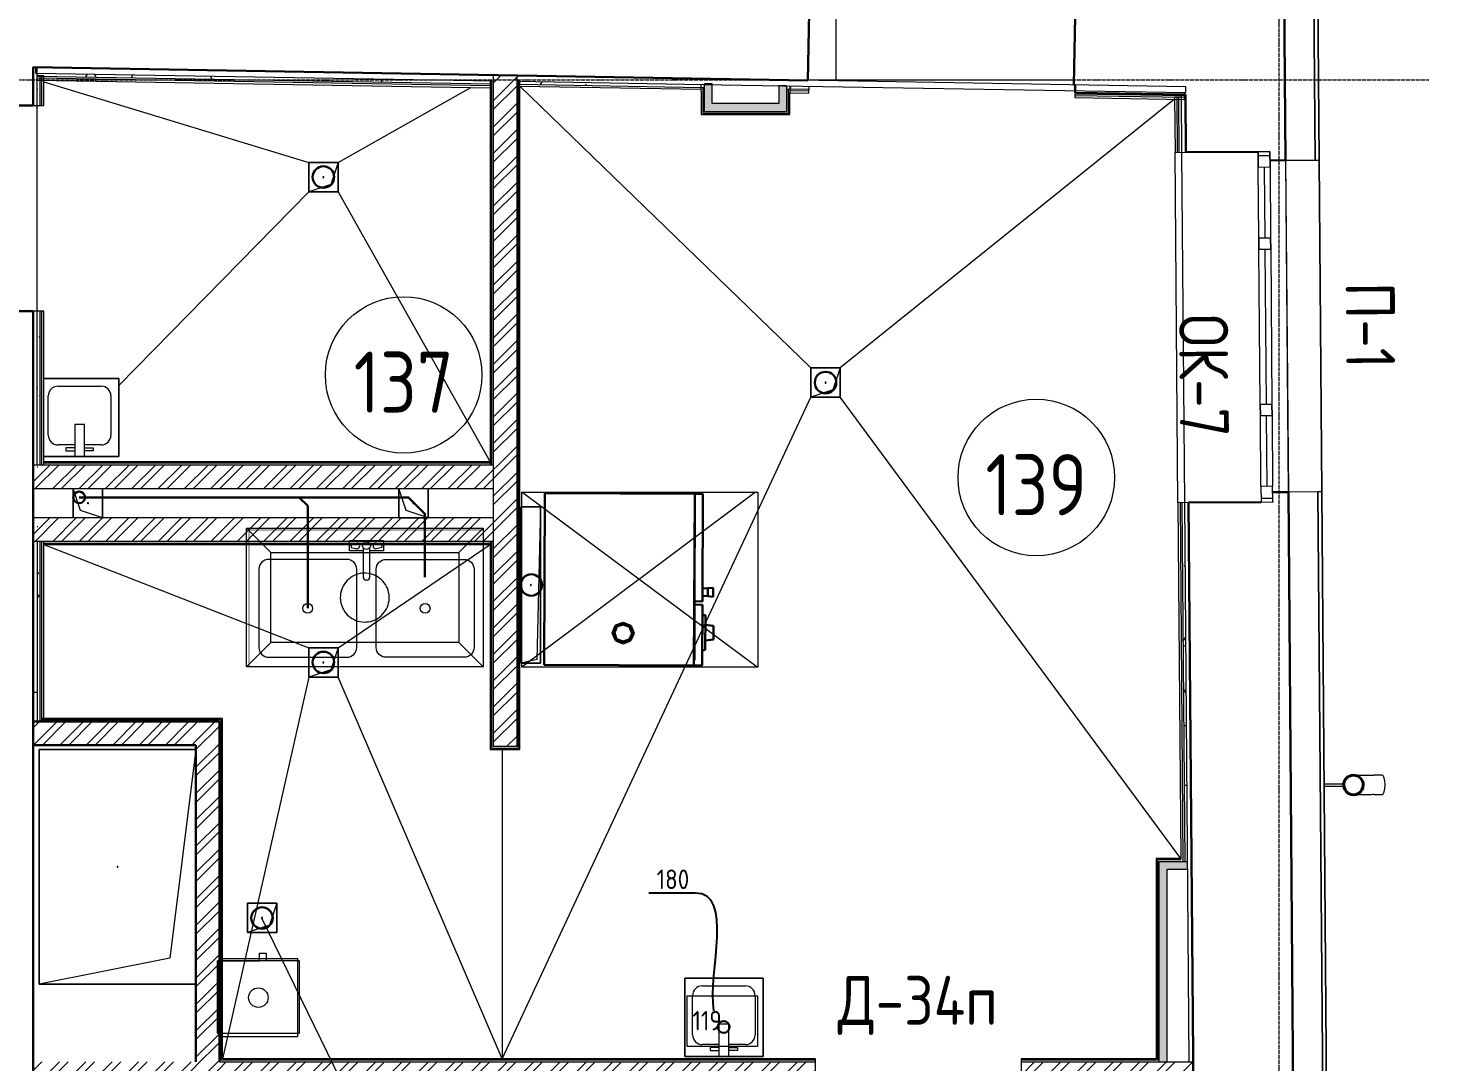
# Model space of a CAD drawing. Header units: millimetres. Extents: x -10178924 to 11692288, y -947381 to 58396.
# Drawn here: x 48955 to 56115, y -60342 to -55059 of the extents above; entities that cross this region are included whole.
import ezdxf
from ezdxf import colors
from ezdxf.entities.mleader import LeaderData, LeaderLine
from ezdxf.math import Vec2, Vec3

# ---------------------------------------------------------------- set-up
doc = ezdxf.new("R2010")
doc.units = ezdxf.units.MM
doc.linetypes.add('ADSK_Линия сетки', pattern=[25, 20, -2.5, 0, -2.5])
for name, color, linetype, lineweight in [('!К3', 30, 'Continuous', 30), ('_ Окна', 7, 'Continuous', 9), ('A-GENM', 13, 'Continuous', 18), ('Аннотация', 7, 'Continuous', 18), ('Выноски ВК', 7, 'Continuous', 0), ('ДОНМ_ТХ_(ОВ)', 190, 'Continuous', 20), ('Марки дверей', 7, 'Continuous', 20), ('Марки окон', 7, 'Continuous', 20), ('Обобщенные модели', 7, 'Continuous', 18), ('Оборудование', 7, 'Continuous', 18), ('Окна', 7, 'Continuous', 9), ('Оси', 253, 'Continuous', 9), ('Перекрытие', 7, 'Continuous', 18), ('Пищ_ОБорудование', 242, 'Continuous', 30), ('Пищ_Спец', 250, 'Continuous', 30), ('Сантехника', 7, 'Continuous', 18), ('Стены внутренние', 7, 'Continuous', 18), ('Стены наружные', 7, 'Continuous', 18), ('Стены несущие', 7, 'Continuous', 30), ('Стены отделка', 7, 'Continuous', 30), ('Стены штриховка', 7, 'Continuous', 9), ('ШТРИХОВКА', 252, 'Continuous', 15)]:
    doc.layers.add(name, color=color, linetype=linetype, lineweight=lineweight)
doc.layers.add('Линии', color=7, linetype='Continuous', lineweight=9, true_color=0x00a600)
doc.styles.add('GOST Common', font='GOST_Common.ttf', dxfattribs={"width": 0.9, "height": 350})
doc.styles.add('GOST Common_2', font='GOST_Common.ttf', dxfattribs={"width": 0.9, "height": 250})
doc.styles.add('PDF ISOCPEUR', font='isocpeur.ttf')
pattern_1 = [(45, (-32053.86, -66749.99), (-67.35192, 67.35192), []), (45, (-32008.96, -66749.99), (-67.35192, 67.35192), [])]
pattern_2 = [(0, (0, -66749.99), (406.4, 101.6), [33.528, -271.272, 33.528, -271.272, -1625.6]), (0, (0, -66749.99), (406.4, 101.6), [-609.6, 33.528, -576.072, 33.528, -271.272, -711.2]), (0, (0, -66749.99), (406.4, 101.6), [-1524, 33.528, -169.672, 33.528, -474.472]), (120, (152.4, -66699.19), (-291.18818, 301.15272), [33.528, -271.272, 33.528, -271.272, -1625.6]), (120, (152.4, -66699.19), (-291.18818, 301.15272), [-609.6, 33.528, -576.072, 33.528, -271.272, -711.2]), (120, (152.4, -66699.19), (-291.18818, 301.15272), [-1524, 33.528, -169.672, 33.528, -474.472]), (240, (203.2, -66495.99), (-115.21182, -402.75272), [33.528, -271.272, 33.528, -271.272, -1625.6]), (240, (203.2, -66495.99), (-115.21182, -402.75272), [-609.6, 33.528, -576.072, 33.528, -271.272, -711.2]), (240, (203.2, -66495.99), (-115.21182, -402.75272), [-1524, 33.528, -169.672, 33.528, -474.472])]

# ---------------------------------------------------------------- blocks, each defined once
blk = doc.blocks.new('оси')
at = {"layer": 'Оси', "linetype": 'ADSK_Линия сетки'}
for p, q in [((61850, -2196.5), (61850, 46378)), ((-3614.3, 38700), (62615.4, 38700))]:
    blk.add_line(p, q, dxfattribs=at)
blk = doc.blocks.new('GM_Отверстие прямоугольное _в плите_ - Отверстие-1400855-План 1-го этажа')
at = {"layer": 'Обобщенные модели'}
for p, q in [((-75, -75), (-75, 75)), ((-75, 75), (75, 75)), ((75, 75), (-75, 75)), ((-75, 75), (-75, -75)), ((-37.5, 37.5), (75, 75)), ((75, 75), (75, -75)), ((75, -75), (75, 75)), ((-75, -75), (-37.5, 37.5)), ((75, -75), (-75, -75)), ((-75, -75), (75, -75))]:
    blk.add_line(p, q, dxfattribs=at)
for start, end in [(360, 180), (180, 360), (60, 165), (300, 360), (195, 270)]:
    blk.add_arc((0, 0), 2.5, start, end, dxfattribs=at)
blk = doc.blocks.new('GM_Отверстие прямоугольное _в плите_ - Отверстие-V16-План 1-го этажа')
at = {"layer": 'Обобщенные модели'}
for p, q in [((-75, -75), (-75, 75)), ((-75, 75), (75, 75)), ((-37.5, 37.5), (75, 75)), ((75, 75), (75, -75)), ((-75, -75), (-37.5, 37.5)), ((75, -75), (-75, -75))]:
    blk.add_line(p, q, dxfattribs=at)
for start, end in [(360, 180), (180, 360), (60, 165), (300, 360), (195, 270)]:
    blk.add_arc((0, 0), 2.5, start, end, dxfattribs=at)
blk = doc.blocks.new('GM_Отверстие прямоугольное _в плите_ - Отверстие-V19-План 1-го этажа')
at = {"layer": 'Обобщенные модели'}
for p, q in [((-75, 75), (75, 75)), ((75, 75), (-75, 75)), ((-37.5, 37.5), (75, 75)), ((-75, -75), (-37.5, 37.5)), ((75, -75), (-75, -75)), ((-75, -75), (75, -75))]:
    blk.add_line(p, q, dxfattribs=at)
for start, end in [(360, 180), (180, 360), (60, 165), (300, 360), (195, 270)]:
    blk.add_arc((0, 0), 2.5, start, end, dxfattribs=at)
blk = doc.blocks.new('GM_Отверстие прямоугольное _в плите_ - Отверстие-7234819-План 1-го этажа')
at = {"layer": 'Обобщенные модели'}
for p, q in [((-400, -600), (-400, 600)), ((-400, 600), (400, 600)), ((400, 600), (-400, 600)), ((-400, 600), (-400, -600)), ((-266.7, 466.7), (400, 600)), ((400, 600), (400, -600)), ((400, -600), (400, 600)), ((-400, -600), (-266.7, 466.7)), ((400, -600), (-400, -600)), ((-400, -600), (400, -600))]:
    blk.add_line(p, q, dxfattribs=at)
for start, end in [(360, 180), (180, 360), (60, 165), (300, 360), (195, 270)]:
    blk.add_arc((0, 0), 2.5, start, end, dxfattribs=at)
blk = doc.blocks.new('GM_Отверстие прямоугольное _в плите_ - Отверстие-V23-План 1-го этажа')
at = {"layer": 'Обобщенные модели'}
for p, q in [((-75, -75), (-75, 75)), ((-75, 75), (74.7, 75)), ((74.7, 75), (-75, 75)), ((-75, 75), (-75, -75)), ((-37.5, 37.5), (74.7, 74.9)), ((-75, -75), (-37.5, 37.5)), ((74.7, -75), (-75, -75)), ((-75, -75), (74.7, -75))]:
    blk.add_line(p, q, dxfattribs=at)
for start, end in [(360, 180), (180, 360), (60, 165), (300, 360), (195, 270)]:
    blk.add_arc((0, 0), 2.5, start, end, dxfattribs=at)
blk = doc.blocks.new('Водосток - Тип 1 _карниз больше 490мм_-5169719-План 1-го этажа')
at = {"layer": 'Обобщенные модели'}
for p, q in [((75, 306.2), (75, 263.6)), ((175, 263.6), (175, 306.2)), ((120, 109.1), (120, 10.9)), ((130, 10.9), (130, 109.1))]:
    blk.add_line(p, q, dxfattribs=at)
at = {"layer": 'Обобщенные модели', "flags": 128}
for points in [[(75, 173), (75, 174.3), (75, 177), (75, 179.8), (75, 182.9), (75, 186.2), (75, 189.7), (75, 193.4), (75, 197.2), (75, 201.3), (75, 205.5), (75, 209.9), (75, 214.4), (75, 219.1), (75, 224), (75, 229), (75, 234.1), (75, 239.3), (75, 244.6), (75, 250.1), (75, 255.6), (75, 261.3), (75, 263.6)], [(175, 263.6), (175, 258), (175, 252.4), (175, 246.9), (175, 241.5), (175, 236.2), (175, 231.1), (175, 226), (175, 221.1), (175, 216.4), (175, 211.8), (175, 207.3), (175, 203), (175, 198.9), (175, 194.9), (175, 191.2), (175, 187.6), (175, 184.3), (175, 181.1), (175, 178.1), (175, 175.4), (175, 173)]]:
    blk.add_lwpolyline(points, dxfattribs=at)
at = {"layer": 'Обобщенные модели'}
for start, end in [(90, 270), (270, 90)]:
    blk.add_arc((125, 160), 52, start, end, dxfattribs=at)
at = {"layer": 'Обобщенные модели', "lineweight": 40}
for start, end in [(90, 270), (270, 90)]:
    blk.add_arc((125, 160), 50, start, end, dxfattribs=at)
at = {"layer": 'Обобщенные модели'}
for start_param, end_param in [(4.712389, 6.283185), (3.141593, 4.712389)]:
    blk.add_ellipse((125, 306.2), major_axis=(-50, 0), ratio=0.309017, start_param=start_param, end_param=end_param, dxfattribs=at)
blk = doc.blocks.new('окно трехпол с фрамугой - 1750-2320_h___нов_-4200170-План 1-го этажа')
at = {"layer": '_ Окна', "lineweight": 18}
for p, q in [((-895, 115), (-895, 175)), ((-895, 175), (-815, 175)), ((-815, 175), (-815, 115)), ((-455, 115), (-455, 175)), ((-455, 175), (-395, 175)), ((-395, 175), (-395, 115)), ((395, 115), (395, 175)), ((395, 175), (455, 175)), ((455, 175), (455, 115)), ((815, 175), (815, 115)), ((895, 175), (815, 175)), ((895, 115), (895, 175)), ((-815, 115), (-895, 115)), ((-395, 115), (-455, 115)), ((455, 115), (395, 115)), ((815, 115), (895, 115))]:
    blk.add_line(p, q, dxfattribs=at)
at = {"layer": '_ Окна'}
for p, q in [((-875, 115), (-875, 175)), ((-815, 145), (-455, 145)), ((-395, 145), (395, 145)), ((455, 145), (815, 145)), ((875, 115), (875, 175))]:
    blk.add_line(p, q, dxfattribs=at)
at = {"layer": 'Окна'}
for p, q in [((-895, 175), (-895, 115)), ((-815, 175), (-895, 175)), ((-815, 175), (-455, 175)), ((-395, 175), (-455, 175)), ((-395, 175), (395, 175)), ((455, 175), (395, 175)), ((455, 175), (815, 175)), ((895, 175), (815, 175)), ((895, 115), (895, 175)), ((-895, 115), (-815, 115)), ((-455, 115), (-815, 115)), ((-455, 115), (-395, 115)), ((395, 115), (-395, 115)), ((395, 115), (455, 115)), ((815, 115), (455, 115)), ((815, 115), (895, 115))]:
    blk.add_line(p, q, dxfattribs=at)
blk = doc.blocks.new('SND_2D_Раковина - 400х400-V72-План 1-го этажа')
at = {"layer": 'Сантехника'}
for p, q in [((200, 180), (-200, 180)), ((-200, 180), (-200, -220)), ((-200, -220), (-200, 180)), ((-200, 180), (200, 180)), ((-70, 150), (-25, 150)), ((-70, 135), (-70, 150)), ((-25, 180), (-25, 15)), ((25, 15), (25, 180)), ((70, 150), (25, 150)), ((70, 135), (70, 150)), ((200, -220), (200, 180)), ((200, 180), (200, -220)), ((-110, 120), (-25, 120)), ((-25, 135), (-70, 135)), ((25, 135), (70, 135)), ((25, 120), (110, 120)), ((-160, -130), (-160, 70)), ((-25, 15), (25, 15)), ((160, 70), (160, -130)), ((110, -180), (-110, -180)), ((-200, -220), (200, -220)), ((200, -220), (-200, -220))]:
    blk.add_line(p, q, dxfattribs=at)
for centre, start, end in [((-110, 70), 90, 180), ((110, 70), 0, 90), ((-110, -130), 180, 270), ((110, -130), 270, 0)]:
    blk.add_arc(centre, 50, start, end, dxfattribs=at)
blk = doc.blocks.new('SND_2D_Раковина - 400х400-V73-План 1-го этажа')
at = {"layer": 'Сантехника'}
for p, q in [((182.4, 180), (-200, 180)), ((-200, 180), (-200, -220)), ((-200, -220), (-200, 180)), ((-200, 180), (182.4, 180)), ((-70, 150), (-25, 150)), ((-70, 135), (-70, 150)), ((-25, 180), (-25, 15)), ((25, 15), (25, 180)), ((70, 150), (25, 150)), ((70, 135), (70, 150)), ((-110, 120), (-25, 120)), ((-25, 135), (-70, 135)), ((25, 135), (70, 135)), ((25, 120), (110, 120)), ((-160, -130), (-160, 70)), ((-25, 15), (25, 15)), ((160, 70), (160, -130)), ((110, -180), (-110, -180)), ((-200, -220), (182.4, -220)), ((182.4, -220), (-200, -220))]:
    blk.add_line(p, q, dxfattribs=at)
for centre, start, end in [((-110, 70), 90, 180), ((110, 70), 0, 90), ((-110, -130), 180, 270), ((110, -130), 270, 0)]:
    blk.add_arc(centre, 50, start, end, dxfattribs=at)
blk = doc.blocks.new('GM_Отверстие прямоугольное _в плите_ - Отверстие-6089194-План 1-го этажа')
at = {"layer": 'Обобщенные модели'}
for p, q in [((-50, -400), (-50, 400)), ((-50, 400), (50, 400)), ((50, 400), (-50, 400)), ((-50, 400), (-50, -400)), ((-50, -400), (-30, 380)), ((-30, 380), (50, 400)), ((50, 400), (50, -400)), ((50, -400), (50, 400)), ((50, -400), (-50, -400)), ((-50, -400), (50, -400))]:
    blk.add_line(p, q, dxfattribs=at)
for start, end in [(360, 180), (180, 360), (60, 165), (300, 360), (195, 270)]:
    blk.add_arc((0, 0), 2.5, start, end, dxfattribs=at)
blk = doc.blocks.new('1 этаж')
at = {"layer": 'Стены внутренние', "lineweight": 9}
h = blk.add_hatch(dxfattribs=at)
h.set_pattern_fill('FP_12', color=256, style=0, pattern_type=2)
h.set_pattern_definition(pattern_2)
h.paths.add_polyline_path([(51286.4, -30225.1), (51286.6, -30210.1), (49000.9, -30171.4), (49000.9, -30186.4), (51252.1, -30224.5)])
h = blk.add_hatch(dxfattribs=at)
h.set_pattern_fill('FP_12', color=256, style=0, pattern_type=2)
h.set_pattern_definition(pattern_2)
h.paths.add_polyline_path([(49000.9, -32244.2), (49008.4, -32244.2), (49008.4, -32237.8), (49015.9, -32237.8), (49015.9, -31387), (49000.9, -31387), (49000.9, -32237.8)])
h.paths.add_polyline_path([(49015.9, -30337), (49015.9, -30206.7), (49000.9, -30206.4), (49000.9, -30337)])
h = blk.add_hatch(dxfattribs=at)
h.set_pattern_fill('FP_12', color=256, style=0, pattern_type=2)
h.set_pattern_definition(pattern_2)
h.paths.add_polyline_path([(52395.9, -30243.9), (52395.9, -30228.9), (51466.7, -30213.1), (51466.4, -30228.1), (52375.6, -30243.5)])
at = {"layer": 'Стены внутренние'}
for points in [[(52411.8, -30326.4), (52451.8, -30326.4), (52451.8, -30229.8), (52411.8, -30229.1), (52411.8, -30253.6)], [(52831.8, -30326.4), (52831.8, -30236.2), (52791.8, -30235.5), (52791.8, -30326.4), (52823.5, -30326.4)], [(52507.3, -30366.4), (52831.8, -30366.4), (52831.8, -30326.4), (52411.8, -30326.4), (52411.8, -30366.4), (52501.6, -30366.4)], [(54776.3, -35223.7), (54776.3, -34199.2), (54736.3, -34199.2), (54736.3, -35223.7)], [(54776.3, -34239.2), (54881.8, -34239.2), (54881.5, -34199.2), (54776.3, -34199.2)]]:
    blk.add_hatch(color=256, dxfattribs=at).paths.add_polyline_path(points)
at = {"layer": 'Стены внутренние', "lineweight": 9}
h = blk.add_hatch(dxfattribs=at)
h.set_pattern_fill('FP_12', color=256, style=0, pattern_type=2)
h.set_pattern_definition(pattern_2)
h.paths.add_polyline_path([(54865.9, -30285.6), (54865.9, -30280.9), (54306.5, -30270.7), (54307.1, -30276.2), (54863.5, -30285.6)])
h.paths.add_polyline_path([(52946.2, -30253.2), (52946.4, -30238.2), (52847.7, -30236.5), (52847.7, -30251.5), (52903.4, -30252.4)])
h = blk.add_hatch(dxfattribs=at)
h.set_pattern_fill('FP_12', color=256, style=0, pattern_type=2)
h.set_pattern_definition(pattern_2)
h.paths.add_polyline_path([(54866.4, -34191.3), (54881.4, -34191.2), (54866.7, -32365.8), (54851.7, -32366.6), (54866.1, -34147.7)])
h.paths.add_polyline_path([(54837.2, -30575.9), (54852.2, -30575.7), (54849.4, -30305.4), (54835, -30305.6), (54837.2, -30575.8)])
h = blk.add_hatch(dxfattribs=at)
h.set_pattern_fill('FP_12', color=256, style=0, pattern_type=2)
h.set_pattern_definition(pattern_2)
h.paths.add_polyline_path([(49000.9, -33564.4), (49006.9, -33564.4), (49015.9, -33504.4), (49015.9, -32492.7), (49008.4, -32492.7), (49008.4, -32483.7), (49000.9, -32483.7), (49000.9, -33526.1)])
at = {"layer": 'Стены штриховка'}
h = blk.add_hatch(dxfattribs=at)
h.set_pattern_fill('ANSI32', color=256, scale=10)
h.set_pattern_definition(pattern_1)
h.paths.add_polyline_path([(51452.5, -30182.9), (51332.5, -30180.9), (51332.5, -33611.6), (51452.5, -33611.6)])
h.paths.add_polyline_path([(51332.5, -32186.1), (51325.6, -32173.7), (48980.9, -32173.7), (48980.9, -32293.7), (51332.5, -32293.7)])
h.paths.add_polyline_path([(51332.5, -32443.7), (48980.9, -32443.7), (48980.9, -32563.7), (51332.5, -32563.7)])
h = blk.add_hatch(dxfattribs=at)
h.set_pattern_fill('ANSI32', color=256, scale=10)
h.set_pattern_definition(pattern_1)
h.paths.add_polyline_path([(49208.8, -33604.4), (49813, -33604.4), (49812.3, -33484.4), (48980.9, -33484.4), (48980.9, -33604.4), (49012.3, -33604.4)])
h = blk.add_hatch(dxfattribs=at)
h.set_pattern_fill('ANSI32', color=256, scale=10)
h.set_pattern_definition(pattern_1)
h.paths.add_polyline_path([(52980.2, -35223.7), (49933.5, -35223.7), (49933.5, -35343.7), (52980.2, -35343.7)])
h.paths.add_polyline_path([(54909.8, -35223.7), (54030.2, -35223.7), (54030.2, -35343.7), (54910.6, -35343.7)])
h.paths.add_polyline_path([(49813, -35343.7), (49933, -35343.7), (49933, -33484.4), (49813, -33484.4), (49813, -35223.7)])
h = blk.add_hatch(dxfattribs=at)
h.set_pattern_fill('ANSI32', color=256, scale=10)
h.set_pattern_definition(pattern_1)
h.paths.add_polyline_path([(49208.8, -35343.7), (49813, -35343.7), (49812.3, -35223.7), (48980.9, -35223.7), (48980.9, -35343.7)])
at = {"layer": 'Линии', "color": 7}
for centre in [(50874.4, -31713.3), (54108, -32237.1)]:
    blk.add_circle(centre, 400, dxfattribs=at)
at = {"layer": 'Перекрытие'}
for p, q in [((53083, -29504.1), (53083, -30210.5)), ((49035.9, -30215.6), (50389.4, -30627.3)), ((52940.7, -30205), (54300.9, -30205)), ((50539.4, -30627.3), (51217.7, -30243.9)), ((52955.9, -31677.3), (51468.4, -30237.2)), ((49000.9, -31387), (49000.9, -30337)), ((54815, -30304), (53105.9, -31677.3)), ((50539.4, -30627.3), (50389.4, -30627.3)), ((50389.4, -30627.3), (50389.4, -30777.3)), ((50539.4, -30777.3), (50539.4, -30627.3)), ((50389.4, -30777.3), (49418.3, -31767.8)), ((50389.4, -30777.3), (50539.4, -30777.3)), ((50539.4, -30777.3), (51316.6, -32157.8)), ((51377.5, -35207.8), (52955.9, -31827.3)), ((54846.4, -34183.3), (53105.9, -31827.3)), ((49035.9, -32579.6), (50389.4, -33107.3)), ((50539.4, -33107.3), (51316.6, -32579.6)), ((50539.4, -33107.3), (50389.4, -33107.3)), ((50389.4, -33107.3), (50389.4, -33257.3)), ((50539.4, -33257.3), (50539.4, -33107.3)), ((50389.4, -33257.3), (49948.9, -35207.8)), ((50389.4, -33257.3), (50539.4, -33257.3)), ((51377.5, -35207.8), (50539.4, -33257.3)), ((51377.5, -33627.5), (51377.5, -35207.8))]:
    blk.add_line(p, q, dxfattribs=at)
at = {"layer": 'Стены внутренние'}
for p, q in [((54831.7, -32366), (54817.2, -30576.1)), ((54866.7, -32365.8), (54852.2, -30575.8)), ((55382.5, -30616.5), (55396.2, -32311.5))]:
    blk.add_line(p, q, dxfattribs=at)
at = {"layer": 'Стены наружные'}
for p, q in [((55396.9, -32311.5), (55383.2, -30616.5)), ((55553.2, -30615.1), (55566.9, -32310.1)), ((55566.9, -32310.1), (55553.2, -30615.1)), ((55554.2, -30615.1), (55567.9, -32310.1))]:
    blk.add_line(p, q, dxfattribs=at)
at = {"layer": 'Стены несущие'}
for p, q in [((55382.5, -30616.5), (55323, -23251.2)), ((52940.7, -30208.1), (52948.9, -29723.1)), ((54307.9, -29791.1), (54300.5, -30231.1)), ((48980.9, -30141.1), (48980.9, -30337)), ((48980.9, -30141.1), (52940.7, -30208.1)), ((54300.5, -30231.1), (54307.1, -30231.2)), ((54307.1, -30231.2), (54306.4, -30271.5)), ((54306.4, -30271.5), (54869.8, -30281)), ((54872.2, -30575.7), (54869.8, -30281)), ((48470.9, -30337), (48980.9, -30337)), ((54872.2, -30575.7), (55242.2, -30572.7)), ((55302.5, -30617.2), (55382.5, -30616.5)), ((48980.9, -31387), (48470.9, -31387)), ((48980.9, -35795), (48980.9, -31387)), ((55256.6, -32362.6), (54886.7, -32365.6)), ((55396.2, -32311.5), (55316.2, -32312.1)), ((55316.6, -32363.1), (55316.6, -32362.1)), ((55423.6, -35700), (55396.2, -32311.5)), ((54913.4, -35674.1), (54886.7, -32365.6)), ((48980.9, -33484.4), (49933, -33484.4)), ((49933, -33484.4), (49933, -35223.7)), ((48980.9, -33604.4), (49813, -33604.4)), ((49813, -33604.4), (49813, -35223.7))]:
    blk.add_line(p, q, dxfattribs=at)
at = {"layer": 'Стены отделка', "lineweight": 9}
for p, q in [((55323.7, -23251.2), (55383.2, -30616.5)), ((55553.2, -30615.1), (55519.9, -26489.9)), ((55520, -26489.9), (55553.2, -30615.1)), ((55554.2, -30615.1), (55521, -26489.9)), ((49000.9, -30141.1), (48980.9, -30141.1)), ((48993, -30141.3), (48992.5, -30171.3)), ((52501.6, -30200.6), (48993, -30141.3)), ((49000.9, -30184.2), (49000.9, -30141.1)), ((48992.5, -30171.3), (51332.5, -30210.9)), ((49000.9, -30171.4), (49000.3, -30206.4)), ((49000.3, -30206.4), (51316.6, -30245.6)), ((49035.9, -30184.2), (49000.9, -30184.2)), ((49035.9, -30337), (49035.9, -30184.2)), ((51316.6, -30210.4), (51316.6, -32173.7)), ((51332.5, -30180.4), (51332.5, -33611.6)), ((51452.5, -30182.9), (51452.5, -33611.6)), ((51452.5, -30212.9), (52501.1, -30230.6)), ((51468.4, -30212.9), (51452.5, -30212.9)), ((51468.4, -33627.5), (51468.4, -30212.9)), ((54872.2, -30240.7), (52501.6, -30200.6)), ((52395.9, -30246.5), (52395.9, -30228.9)), ((52411.8, -30246.5), (52395.9, -30246.5)), ((52395.9, -30263.9), (52395.9, -30382.3)), ((52451.8, -30225.7), (52411.8, -30225.7)), ((52411.8, -30366.4), (52411.8, -30225.7)), ((52451.8, -30326.4), (52451.8, -30225.7)), ((52501.1, -30230.6), (54871.7, -30270.7)), ((52791.8, -30235.5), (52791.8, -30326.4)), ((52831.8, -30235.5), (52791.8, -30235.5)), ((52831.8, -30235.5), (52831.8, -30366.4)), ((52847.7, -30253.9), (52831.8, -30253.9)), ((52847.7, -30236.5), (52847.7, -30253.9)), ((52847.7, -30271.5), (52945.9, -30273.2)), ((52847.7, -30382.3), (52847.7, -30271.5)), ((52945.9, -30273.2), (52946.4, -30238.2)), ((54306.3, -30261.2), (54305.7, -30296.2)), ((54869.8, -30281.3), (54849.8, -30281.4)), ((54852.2, -30575.8), (54849.8, -30281.4)), ((54865.6, -30305.6), (54866.2, -30270.6)), ((54871.7, -30270.7), (54872.2, -30240.7)), ((48980.9, -30337), (49035.9, -30337)), ((52791.8, -30326.4), (52451.8, -30326.4)), ((54305.7, -30296.2), (54865.6, -30305.6)), ((54849.9, -30293.5), (54814.9, -30293.8)), ((54814.9, -30293.8), (54817.2, -30576.1)), ((52395.9, -30382.3), (52847.7, -30382.3)), ((52411.8, -30366.4), (52831.8, -30366.4)), ((54817.2, -30576.1), (54872.2, -30575.7)), ((55383.2, -30616.5), (55533.2, -30615.3)), ((55533.2, -30615.3), (55553.2, -30615.1)), ((55553.2, -30615.1), (55554.2, -30615.1)), ((49035.9, -31387), (48980.9, -31387)), ((49035.9, -32173.7), (49035.9, -31387)), ((51332.5, -32173.7), (48980.9, -32173.7)), ((51316.6, -32157.8), (49035.9, -32157.8)), ((48980.9, -32293.7), (51332.5, -32293.7)), ((55546.9, -32310.3), (55396.9, -32311.5)), ((55396.9, -32311.5), (55424.4, -35700)), ((55566.9, -32310.1), (55546.9, -32310.3)), ((55546.9, -32310.3), (55547, -32311.3)), ((55594.3, -35698.6), (55566.9, -32310.1)), ((55567.9, -32310.1), (55566.9, -32310.1)), ((55566.9, -32310.1), (55594.3, -35698.6)), ((55595.3, -35698.6), (55567.9, -32310.1)), ((54886.7, -32365.6), (54831.7, -32366)), ((54831.7, -32366), (54846.4, -34183.3)), ((54889.8, -35223.7), (54866.7, -32365.8)), ((51332.5, -32443.7), (48980.9, -32443.7)), ((51332.5, -32563.7), (48980.9, -32563.7)), ((49000.9, -32563.7), (49000.9, -33484.4)), ((49035.9, -33468.5), (49035.9, -32563.7)), ((49035.9, -32579.6), (51316.6, -32579.6)), ((51316.6, -32563.7), (51316.6, -33627.5)), ((48980.9, -33333.3), (49000.9, -33333.3)), ((49948.9, -33468.5), (49024.9, -33468.5)), ((49948.9, -35207.8), (49948.9, -33468.5)), ((51316.6, -33627.5), (51468.4, -33627.5)), ((51452.5, -33611.6), (51332.5, -33611.6)), ((54720.4, -34183.3), (54720.4, -35207.8)), ((54846.4, -34183.3), (54720.4, -34183.3)), ((54736.3, -35223.7), (54736.3, -34199.2)), ((54736.3, -34199.2), (54881.5, -34199.2)), ((54776.3, -35223.7), (54776.3, -34239.2)), ((54776.3, -34239.2), (54881.8, -34239.2)), ((52980.2, -35207.8), (49948.9, -35207.8)), ((52980.2, -35358.7), (52980.2, -35207.8)), ((54720.4, -35207.8), (54030.2, -35207.8)), ((54030.2, -35207.8), (54030.2, -35358.7))]:
    blk.add_line(p, q, dxfattribs=at)
at = {"layer": 'Стены штриховка'}
for p, q in [((55533.2, -30615.3), (55473.7, -23251.2)), ((55499.7, -26469.9), (55533.2, -30615.3)), ((49000.5, -30195.4), (51316.6, -30234.6)), ((49000.6, -30186.4), (51316.6, -30225.6)), ((49000.9, -30337), (49000.9, -30184.2)), ((49015.9, -30337), (49015.9, -30184.2)), ((49024.9, -30337), (49024.9, -30184.2)), ((51323.5, -30210.4), (51323.5, -32173.7)), ((51461.5, -33620.6), (51461.5, -30212.9)), ((51466.3, -30237.1), (52395.9, -30252.9)), ((51466.4, -30228.1), (52395.9, -30243.9)), ((52395.9, -30263.9), (52395.9, -30246.5)), ((52402.8, -30246.5), (52402.8, -30375.4)), ((52840.8, -30375.4), (52840.8, -30253.9)), ((52847.7, -30251.5), (52946.2, -30253.2)), ((52847.7, -30253.9), (52847.7, -30271.5)), ((52847.7, -30260.5), (52946, -30262.2)), ((54305.8, -30285.2), (54865.8, -30294.6)), ((54306, -30276.2), (54865.9, -30285.6)), ((54825.9, -30293.7), (54828.2, -30576)), ((54834.9, -30293.6), (54837.2, -30575.9)), ((52402.8, -30375.4), (52840.8, -30375.4)), ((49000.9, -32173.7), (49000.9, -31387)), ((49015.9, -32173.7), (49015.9, -31387)), ((49024.9, -32173.7), (49024.9, -31387)), ((51316.6, -32164.7), (49035.9, -32164.7)), ((55574.2, -35674.7), (55546.9, -32310.3)), ((55547, -32311.3), (55574.3, -35698.7)), ((54842.7, -32365.9), (54857.5, -34199.2)), ((54851.7, -32365.9), (54866.5, -34199.2)), ((49015.9, -33484.4), (49015.9, -32563.7)), ((49024.9, -33484.4), (49024.9, -32563.7)), ((49035.9, -32572.7), (51316.6, -32572.7)), ((51323.5, -32563.7), (51323.5, -33620.6)), ((49942, -33475.4), (49024.9, -33475.4)), ((49942, -35214.7), (49942, -33475.4)), ((51323.5, -33620.6), (51461.5, -33620.6)), ((54727.3, -34190.2), (54727.3, -35214.7)), ((54846.4, -34190.2), (54727.3, -34190.2)), ((54846.4, -34190.2), (54846.4, -34183.3)), ((49933, -35223.7), (52980.2, -35223.7)), ((52980.2, -35214.7), (49942, -35214.7)), ((54727.3, -35214.7), (54030.2, -35214.7)), ((54030.2, -35223.7), (54909.8, -35223.7))]:
    blk.add_line(p, q, dxfattribs=at)
blk.add_blockref('оси', (-6500.4, -68905))
at = {"layer": 'Обобщенные модели'}
for name, p, rotation in [('GM_Отверстие прямоугольное _в плите_ - Отверстие-V16-План 1-го этажа', (50464.4, -30702.3), 180), ('GM_Отверстие прямоугольное _в плите_ - Отверстие-1400855-План 1-го этажа', (53030.9, -31752.3), 180), ('GM_Отверстие прямоугольное _в плите_ - Отверстие-V19-План 1-го этажа', (49260.9, -32368.7), 90), ('GM_Отверстие прямоугольное _в плите_ - Отверстие-V23-План 1-го этажа', (50924.4, -32368.4), 90), ('GM_Отверстие прямоугольное _в плите_ - Отверстие-6089194-План 1-го этажа', (51524.6, -32786.7), 180), ('GM_Отверстие прямоугольное _в плите_ - Отверстие-V16-План 1-го этажа', (50464.4, -33182.3), 180), ('GM_Отверстие прямоугольное _в плите_ - Отверстие-7234819-План 1-го этажа', (49412.3, -34226.6), 180), ('Водосток - Тип 1 _карниз больше 490мм_-5169719-План 1-го этажа', (55568.1, -33684.9), 270.4633818725631)]:
    blk.add_blockref(name, p, dxfattribs=dict(at, rotation=rotation))
at = {"layer": 'Окна', "rotation": 270.4633818725635}
blk.add_blockref('окно трехпол с фрамугой - 1750-2320_h___нов_-4200170-План 1-го этажа', (55134.4, -31468.6), dxfattribs=at)
at = {"layer": 'Сантехника', "rotation": 180}
for name, p in [('SND_2D_Раковина - 400х400-V73-План 1-го этажа', (49218.3, -31950.6)), ('SND_2D_Раковина - 400х400-V72-План 1-го этажа', (52511.2, -35014.9))]:
    blk.add_blockref(name, p, dxfattribs=at)
at = {"layer": 'Аннотация', "lineweight": 9, "char_height": 312.5, "width": 520.211, "attachment_point": 5, "line_spacing_factor": 1.022766, "style": 'GOST Common'}
for s, insert in [('137', (50874.4, -31750.2)), ('139', (54108, -32274))]:
    blk.add_mtext(s, dxfattribs=dict(at, insert=insert))
at = {"layer": 'Марки дверей', "lineweight": 9, "insert": (53501.8, -34934.7), "char_height": 250, "width": 869.4, "attachment_point": 5, "line_spacing_factor": 1.022766, "style": 'GOST Common_2'}
blk.add_mtext('\\pxqc,t1.8,3.6,5.4,7.2,9,10.8,12.6,14.4,16.2,18,19.8,21.6,23.4,25.2,27,28.8,30.6,32.4,34.2,36,37.8,39.6,41.4,43.2,45,46.8,48.6,50.4,52.2,54,55.8,57.6;{Д-34п}', dxfattribs=at)
at = {"layer": 'Марки окон', "lineweight": 9, "char_height": 250, "attachment_point": 5, "rotation": 270.46338, "line_spacing_factor": 1.022766, "style": 'GOST Common_2'}
for s, insert, width in [('\\pxqc,t1.8,3.6,5.4,7.2,9,10.8,12.6,14.4,16.2,18,19.8,21.6,23.4,25.2,27,28.8,30.6,32.4,34.2,36,37.8,39.6,41.4,43.2,45,46.8,48.6,50.4,52.2,54,55.8,57.6;{П-1}', (55815.1, -31459.9), 458.1), ('\\pxqc,t1.8,3.6,5.4,7.2,9,10.8,12.6,14.4,16.2,18,19.8,21.6,23.4,25.2,27,28.8,30.6,32.4,34.2,36,37.8,39.6,41.4,43.2,45,46.8,48.6,50.4,52.2,54,55.8,57.6;{ОК-7}', (54964.7, -31716.2), 684.9)]:
    blk.add_mtext(s, dxfattribs=dict(at, insert=insert, width=width))
blk = doc.blocks.new('Кран вид сверху')
at = {"layer": 'Оборудование'}
for p, q in [((20386.8, -38578.4), (20386.8, -38528.4)), ((20561.4, -38528.4), (20386.8, -38528.4)), ((20458.2, -38578.4), (20386.8, -38578.4)), ((20458.2, -38716), (20458.2, -38563.8)), ((20490, -38563.6), (20490, -38716)), ((20561.4, -38578.4), (20490, -38578.4)), ((20561.4, -38528.4), (20561.4, -38578.4)), ((20477.3, -38728.7), (20470.9, -38728.7))]:
    blk.add_line(p, q, dxfattribs=at)
for points in [[(20395.3, -38553.4), (20395.3, -38553.4), (20395.3, -38545.4), (20423, -38539)], [(20395.3, -38553.4), (20395.3, -38553.4), (20395.3, -38561.4), (20423, -38567.9)], [(20552.9, -38553.4), (20552.9, -38553.4), (20552.9, -38545.4), (20525.2, -38539)], [(20552.9, -38553.4), (20552.9, -38553.4), (20552.9, -38561.4), (20525.2, -38567.9)]]:
    blk.add_lwpolyline(points, dxfattribs=at)
blk.add_circle((20474.1, -38551.6), 20, dxfattribs=at)
for centre, radius, start, end in [((20425.3, -38553.4), 14.6, 260.93384, 99.06616), ((20522.9, -38553.4), 14.6, 80.93384, 279.06616), ((20470.9, -38716), 12.7, 180, 270), ((20477.3, -38716), 12.7, 270, 0)]:
    blk.add_arc(centre, radius, start, end, dxfattribs=at)
blk = doc.blocks.new('Ванна моечная 2х секционная 1200х700х850')
at = {"layer": 'Оборудование', "lineweight": 15, "const_width": 3}
blk.add_lwpolyline([(0, -700), (-1200, -700), (-1200, 0), (0, 0)], close=True, dxfattribs=at)
at = {"layer": 'Оборудование', "lineweight": 0}
for points in [[(-700, -150), (-1100, -150, 0.414214), (-1150, -200), (-1150, -600, 0.414214), (-1100, -650), (-700, -650, 0.414214), (-650, -600), (-650, -200, 0.414214)], [(-500, -150), (-100, -150, -0.414214), (-50, -200), (-50, -600, -0.414214), (-100, -650), (-500, -650, -0.414214), (-550, -600), (-550, -200, -0.414214)]]:
    blk.add_lwpolyline(points, format="xyb", close=True, dxfattribs=at)
for centre, radius in [((-600, -79), 20), ((-900, -400), 25), ((-300, -400), 25)]:
    blk.add_circle(centre, radius, dxfattribs=at)
blk.add_blockref('Кран вид сверху', (-21074.1, 38472.6))
blk = doc.blocks.new('A$C67B90671')
at = {"layer": 'Оборудование'}
for points in [[(0, 18.4), (420, 18.4), (420, 388.4), (0, 388.4), (0, 18.4), (0, 388.4), (215.2, 388.4), (215.2, 426.7), (249.8, 426.7), (249.8, 388.4)], [(409.4, 0), (9.4, 0), (9.4, 400), (409.4, 400), (409.4, 0)]]:
    blk.add_lwpolyline(points, dxfattribs=at)
blk.add_circle((209.4, 200), 50, dxfattribs=at)
blk = doc.blocks.new('пароконвектомат ПКА')
at = {"layer": 'Пищ_ОБорудование', "linetype": 'ByBlock', "lineweight": -2}
for p, q in [((-2000255.8, -376111.9), (-1999540.6, -375603.4)), ((-1999564.3, -375569.5), (-1999818.6, -375749.2)), ((-1999794.8, -375783.1), (-1999564.3, -375616.9)), ((-1999784.7, -375705.1), (-1999638.9, -375603.4)), ((-1999706.7, -375600), (-1999764.3, -375640.7)), ((-1999679.6, -375630.5), (-1999706.7, -375600)), ((-1999638.9, -375603.4), (-1999628.7, -375613.6)), ((-1999540.6, -375603.4), (-1999564.3, -375569.5)), ((-1999540.6, -375603.4), (-1999096.5, -376227.1)), ((-1999774.5, -375718.6), (-1999784.7, -375705.1)), ((-1999744, -375678), (-1999764.3, -375640.7)), ((-1999832.1, -375759.3), (-2000279.6, -376078)), ((-1999883, -375728.8), (-1999920.3, -375755.9)), ((-1999920.3, -375755.9), (-1999903.3, -375776.3)), ((-1999903.3, -375776.3), (-1999869.4, -375752.5)), ((-1999886.4, -375796.6), (-1999903.3, -375776.3)), ((-1999869.4, -375752.5), (-1999883, -375728.8)), ((-1999855.8, -375776.3), (-1999869.4, -375752.5)), ((-1999808.4, -375793.2), (-1999832.1, -375759.3)), ((-1999818.6, -375749.2), (-1999794.8, -375783.1)), ((-2000252.5, -376108.5), (-1999808.4, -375793.2)), ((-1999794.8, -375783.1), (-1999808.4, -375793.2)), ((-1999496.5, -375949.2), (-1999516.9, -375983.1)), ((-1999516.9, -375983.1), (-1999506.7, -376023.7)), ((-1999489.7, -375955.9), (-1999510.1, -375986.4)), ((-1999510.1, -375986.4), (-1999499.9, -376020.3)), ((-1999455.8, -375942.4), (-1999496.5, -375949.2)), ((-1999455.8, -375949.2), (-1999489.7, -375955.9)), ((-1999421.9, -375962.7), (-1999455.8, -375942.4)), ((-1999428.7, -375969.5), (-1999455.8, -375949.2)), ((-1999418.6, -376003.4), (-1999428.7, -375969.5)), ((-1999411.8, -376003.4), (-1999421.9, -375962.7)), ((-1999506.7, -376023.7), (-1999472.8, -376047.5)), ((-1999499.9, -376020.3), (-1999472.8, -376040.7)), ((-1999472.8, -376040.7), (-1999438.9, -376030.5)), ((-1999472.8, -376047.5), (-1999432.1, -376037.3)), ((-1999438.9, -376030.5), (-1999418.6, -376003.4)), ((-1999432.1, -376037.3), (-1999411.8, -376003.4)), ((-2000279.6, -376078), (-2000255.8, -376111.9)), ((-1999811.8, -376735.6), (-2000255.8, -376111.9)), ((-1999096.5, -376227.1), (-1999811.8, -376735.6))]:
    blk.add_line(p, q, dxfattribs=at)
blk = doc.blocks.new('_Dot')
at = {"color": 0, "linetype": 'ByBlock', "lineweight": -2}
blk.add_line((-0.5, 0), (-1, 0), dxfattribs=at)
at = {"color": 0, "linetype": 'ByBlock', "const_width": 0.5}
blk.add_lwpolyline([(-0.25, 0, 1), (0.25, 0, 1)], format="xyb", close=True, dxfattribs=at)
blk = doc.blocks.new('GM_Отверстие прямоугольное _в плите_ - Отверстие-1400855-План 1-го этажа _задание_')
at = {"layer": 'A-GENM'}
for p, q in [((-75, -75), (-75, 75)), ((-75, 75), (75, 75)), ((75, 75), (-75, 75)), ((-75, 75), (-75, -75)), ((-37.5, 37.5), (75, 75)), ((75, 75), (75, -75)), ((75, -75), (75, 75)), ((-75, -75), (-37.5, 37.5)), ((75, -75), (-75, -75)), ((-75, -75), (75, -75))]:
    blk.add_line(p, q, dxfattribs=at)
for start, end in [(360, 180), (180, 360), (60, 165), (300, 360), (195, 270)]:
    blk.add_arc((0, 0), 2.5, start, end, dxfattribs=at)
blk = doc.blocks.new('*U1424')
at = {"layer": 'Оборудование', "color": 0, "linetype": 'ByBlock', "lineweight": -2}
for points in [[(0, 709.1), (125, 584.1)], [(1085.1, 584.1), (1210.1, 709.1)], [(0, 0), (125, 125)], [(1085.1, 125), (1210.1, 0)]]:
    blk.add_lwpolyline(points, dxfattribs=at)
blk.add_lwpolyline([(0, 709.1), (1210.1, 709.1), (1210.1, 0), (0, 0)], close=True, dxfattribs=at)
at = {"layer": 'Оборудование'}
blk.add_lwpolyline([(125, 584.1), (1085.1, 584.1), (1085.1, 125), (125, 125)], close=True, dxfattribs=at)
blk.add_lwpolyline([(730.1, 354.5), (729.6, 365.3), (728.2, 376), (725.9, 386.5), (722.7, 396.7), (718.7, 406.7), (713.8, 416.3), (708.1, 425.4), (701.6, 434), (694.4, 442), (686.6, 449.3), (678.1, 456), (669.1, 461.9), (659.7, 467), (649.8, 471.3), (639.6, 474.7), (629.1, 477.2), (618.5, 478.8), (607.8, 479.5), (597, 479.3), (586.3, 478.1), (575.8, 476.1), (565.4, 473.1), (555.4, 469.2), (545.7, 464.5), (536.5, 459), (527.7, 452.7), (519.6, 445.7), (512.1, 438), (505.2, 429.7), (499.1, 420.9), (493.8, 411.5), (489.3, 401.8), (485.7, 391.6), (483, 381.2), (481.1, 370.6), (480.2, 359.9), (480.2, 349.2), (481.1, 338.4), (483, 327.9), (485.7, 317.5), (489.3, 307.3), (493.8, 297.6), (499.1, 288.2), (505.2, 279.3), (512.1, 271), (519.6, 263.3), (527.7, 256.3), (536.5, 250.1), (545.7, 244.5), (555.4, 239.8), (565.4, 236), (575.8, 233), (586.3, 231), (597, 229.8), (607.8, 229.6), (618.5, 230.3), (629.1, 231.9), (639.6, 234.4), (649.8, 237.8), (659.7, 242.1), (669.1, 247.2), (678.1, 253.1), (686.6, 259.8), (694.4, 267.1), (701.6, 275.1), (708.1, 283.7), (713.8, 292.8), (718.7, 302.4), (722.7, 312.4), (725.9, 322.6), (728.2, 333.1), (729.6, 343.8), (730.1, 354.5)], dxfattribs=at)
blk = doc.blocks.new('_None')

msp = doc.modelspace()

# ---------------------------------------------------------------- linework, layer by layer
at = {"layer": '!К3'}
for points in [[(49216, -57457), (50899.7, -57457), (50983.4, -57540.7), (50983.4, -57865.2)], [(50384.4, -58023.6), (50384.4, -57500.4), (50341, -57457)]]:
    msp.add_lwpolyline(points, dxfattribs=at)
for centre, radius in [((50464.4, -55820.2), 55), ((53030.9, -56870.2), 55), ((49216, -57457), 30), ((51526.8, -57904.8), 55), ((50464.4, -58300.2), 55), ((50150.6, -59605.8), 55), ((52510.2, -60162.9), 30)]:
    msp.add_circle(centre, radius, dxfattribs=at)
at = {"layer": 'Оборудование'}
for p, q in [((52673.4, -57431, 2), (51478.2, -58324, 2)), ((52680.8, -58324, 2), (51478.2, -57431, 2))]:
    msp.add_line(p, q, dxfattribs=at)
at = {"layer": 'Оборудование', "elevation": 2}
msp.add_lwpolyline([(52684.2, -58324), (51478.2, -58324), (51478.2, -57431), (52684.2, -57431)], close=True, dxfattribs=at)
at = {"layer": 'Оборудование'}
msp.add_lwpolyline([(52323, -60262.9), (52323, -60002.9), (52683, -60002.9), (52683, -60262.9), (52323, -60262.9)], dxfattribs=at)

# ---------------------------------------------------------------- block references
at = {"layer": 'ДОНМ_ТХ_(ОВ)', "color": 232, "rotation": 179.9999999999999}
msp.add_blockref('*U1424', (51280.7, -57614.2), dxfattribs=at)
at = {"layer": 'Обобщенные модели', "rotation": 180}
msp.add_blockref('GM_Отверстие прямоугольное _в плите_ - Отверстие-1400855-План 1-го этажа _задание_', (50150.6, -59605.8), dxfattribs=at)
at = {"layer": 'Оборудование', "lineweight": 15}
msp.add_blockref('Ванна моечная 2х секционная 1200х700х850', (51284.4, -57623.6), dxfattribs=at)
at = {"layer": 'Оборудование'}
msp.add_blockref('A$C67B90671', (49922.7, -60212.7), dxfattribs=at)
at = {"layer": 'Пищ_ОБорудование', "lineweight": 30, "rotation": 234.3148702034894}
msp.add_blockref('пароконвектомат ПКА', (-808956.4, -1901513.8), dxfattribs=at)
at = {"layer": 'ШТРИХОВКА'}
msp.add_blockref('1 этаж', (0, -25118), dxfattribs=at)

# ---------------------------------------------------------------- leaders
at = {"layer": 'Выноски ВК', "ltscale": 50}
ml = msp.add_multileader_mtext('Standard', dxfattribs=at)
ml.set_content('Трап \\Pду 100', color=256, style='PDF ISOCPEUR')
ml.set_leader_properties(color=256, linetype='ByLayer', lineweight=-1)
ml.set_arrow_properties(name='NONE')
ml.build(insert=Vec2(0, 0))
ml.multileader.update_dxf_attribs({"text_left_attachment_type": 6, "text_right_attachment_type": 6, "dogleg_length": 100, "arrow_head_size": 300})
ctx = ml.context
ctx.base_point, ctx.char_height, ctx.arrow_head_size, ctx.landing_gap_size, ctx.plane_origin = Vec3(50879.4, -60899.5), 200, 300, 0, Vec3(61847.9, -87566.3)
ctx.left_attachment, ctx.right_attachment = 6, 6
notes = []
notes.append((ctx, [(0, (1, 1, 0), (50779.4, -60899.5), (1, 0), 100, [(0, [(50148.1, -59605.8)], 0, [])])]))
ctx.mtext.insert, ctx.mtext.width, ctx.mtext.flow_direction = Vec3(50879.4, -60639.5), 1489.588, 5
at = {"layer": 'Пищ_Спец'}
ml = msp.add_multileader_mtext('Standard', dxfattribs=at)
ml.set_content('180', color=256, style='GOST Common')
ml.set_leader_properties(color=256)
ml.set_arrow_properties(name='DOT')
ml.build(insert=Vec2(0, 0))
ml.multileader.update_dxf_attribs({"leader_type": 2, "has_text_frame": 1, "text_right_attachment_type": 6, "dogleg_length": 0.36, "arrow_head_size": 0.18})
ctx = ml.context
ctx.base_point, ctx.char_height, ctx.arrow_head_size, ctx.landing_gap_size, ctx.plane_origin = Vec3(52151.1, -59408.3), 100, 0.18, 30, Vec3(51960.7, -59520.1)
ctx.right_attachment, ctx.text_align_type = 6, 2
notes.append((ctx, [(1, (1, 1, 0), (52364.5, -59478.3), (-1, 0), 0.36, [(0, [(52460.2, -60079.7)], 0, [])])]))
ctx.mtext.insert, ctx.mtext.alignment, ctx.mtext.flow_direction = Vec3(52334.1, -59358.3), 3, 5
ml = msp.add_multileader_mtext('Standard', dxfattribs=at)
ml.set_content('{\\fGOST Common|b0|i0|c204|p34;119}', color=256, style='GOST Common')
ml.set_leader_properties(color=256)
ml.set_arrow_properties(name='DOT')
ml.build(insert=Vec2(0, 0))
ml.multileader.update_dxf_attribs({"leader_type": 2, "has_text_frame": 1, "text_right_attachment_type": 6, "dogleg_length": 0.36, "arrow_head_size": 0.18})
ctx = ml.context
ctx.base_point, ctx.char_height, ctx.arrow_head_size, ctx.landing_gap_size, ctx.plane_origin = Vec3(52320.9, -60140.5), 100, 0.18, 30, Vec3(52058.1, -60567.9)
ctx.right_attachment = 6
notes.append((ctx, [(0, (1, 1, 0), (52320.5, -60140.5), (1, 0), 0.36, [(0, [(52320.9, -60140.5)], 0, [])])]))
ctx.mtext.insert, ctx.mtext.flow_direction = Vec3(52350.9, -60080.5), 5
for ctx, leaders in notes:
    for number, flags, end, landing, length, lines in leaders:
        leader = LeaderData()
        leader.index, (leader.has_last_leader_line, leader.has_dogleg_vector, leader.attachment_direction) = number, flags
        leader.last_leader_point, leader.dogleg_vector, leader.dogleg_length = Vec3(end), Vec3(landing), length
        for number, points, colour, breaks in lines:
            line = LeaderLine()
            line.index, line.vertices, line.color, line.breaks = number, Vec3.list(points), colors.encode_raw_color(colour), breaks
            leader.lines.append(line)
        ctx.leaders.append(leader)

doc.saveas('drawing.dxf')
